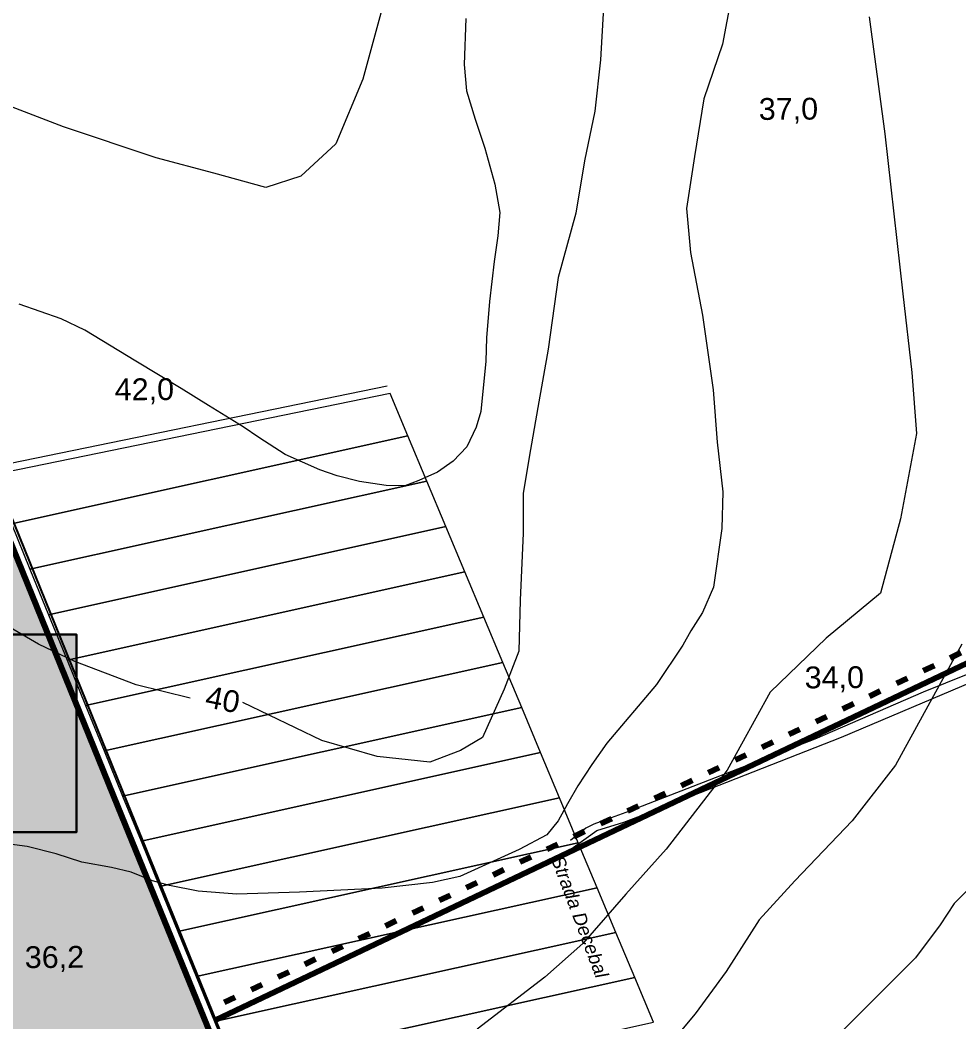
# Model space of a CAD drawing. Header units: metres. Extents: x 783184 to 1587399, y 282652 to 580595.
# Drawn here: x 786409 to 786883, y 290448 to 290953 of the extents above; entities that cross this region are included whole.
import ezdxf

# ---------------------------------------------------------------- set-up
doc = ezdxf.new("R2010")
doc.units = ezdxf.units.M
doc.header["$LTSCALE"] = 0.5
doc.linetypes.add('ACAD_ISO03W100', pattern=[30, 12, -18])
doc.layers.add('cote de nivel', color=1, linetype='CONTINUOUS', lineweight=211)
for name, color, linetype in [('curbe  de nivelI', 7, 'CONTINUOUS'), ('denumire strazi', 3, 'CONTINUOUS'), ('Limita intravilan existent', 1, 'CONTINUOUS'), ('locuinte si functiuni complementare', 51, 'CONTINUOUS'), ('proprietati extravilan', 7, 'CONTINUOUS'), ('strazi', 7, 'CONTINUOUS'), ('UTR-uri', 7, 'CONTINUOUS')]:
    doc.layers.add(name, color=color, linetype=linetype)
doc.styles.add('arial', font='arial.ttf')
doc.styles.add('ARIAL_ITALIC', font='ariali.ttf')

msp = doc.modelspace()

# ---------------------------------------------------------------- hatches: boundary and pattern name
at = {"layer": 'locuinte si functiuni complementare', "lineweight": 30}
h = msp.add_hatch(color=256, dxfattribs=at)
h.paths.add_polyline_path([(786200.18992, 290683.81017), (786128.22514, 290669.05484), (786128.414, 290668.602), (786105.67, 290663.94), (786224.43593, 290372.06237), (786318.73389, 290392.48688)])
h.paths.add_polyline_path([(786279.51157, 290700.07391), (786200.18992, 290683.81017), (786318.73389, 290392.48688), (786397.71263, 290409.59331)])
h.paths.add_polyline_path([(786390.95004, 290722.92273), (786279.51157, 290700.07391), (786397.71263, 290409.59331), (786508.66936, 290433.62603)])
h.paths.add_polyline_path([(786263.41974, 291025.37448), (786008.35064, 290963.58581), (786126.64545, 290672.85357), (786385.283, 290725.89398)])
at = {"layer": 'UTR-uri', "lineweight": 30}
msp.add_hatch(color=255, dxfattribs=at).paths.add_polyline_path([(786437.8499, 290543.92838), (786437.8499, 290643.43047), (786143.53752, 290643.43047), (786143.53752, 290543.92838)])

# ---------------------------------------------------------------- linework, layer by layer
at = {"layer": 'curbe  de nivelI', "color": 21, "lineweight": 5}
for points in [[(786593.38569, 290989.79614), (786591.26157, 290956.53537), (786582.05689, 290923.27456), (786568.60392, 290890.72148), (786550.90266, 290874.44492), (786533.2014, 290868.78349), (786507.00355, 290875.86025), (786477.97343, 290883.64468), (786431.24211, 290899.21356), (786379.55446, 290919.0285), (786327.86675, 290944.50487), (786272.63879, 290978.47332), (786244.31677, 290991.91919), (786216.70279, 291001.82664), (786160.76679, 291006.0727), (786125.36427, 291006.0727), (786096.72146, 290991.08893)], [(786706.40193, 290988.85226), (786703.458, 290959.42813), (786701.986, 290932.9464), (786699.04202, 290907.20029), (786693.89007, 290882.18981), (786689.47409, 290855.70807), (786680.64218, 290823.34152), (786675.49024, 290787.29695), (786670.33829, 290757.87283), (786665.92237, 290732.86234), (786662.97838, 290714.47227), (786662.97838, 290694.61097), (786661.50638, 290660.77321), (786660.77042, 290635.0271), (786653.41051, 290615.9014), (786642.37058, 290591.6265), (786631.33072, 290585.00609), (786615.87488, 290579.12124), (786589.37917, 290582.06367), (786561.41146, 290590.15529), (786521.66787, 290609.28099)], [(786769.51121, 290973.15117), (786763.4562, 290940.87506), (786754.03738, 290913.30592), (786749.328, 290884.39192), (786745.29135, 290858.16759), (786747.30964, 290835.9778), (786753.36459, 290804.37412), (786758.74682, 290766.7187), (786760.71569, 290740.44064), (786763.49371, 290715.45162), (786763.03072, 290696.94122), (786758.86365, 290667.3246), (786753.30761, 290654.59871), (786747.52009, 290645.34353), (786743.35302, 290638.17072), (786730.12122, 290618.31303), (786705.119, 290588.69641), (786697.47939, 290578.05293), (786690.53436, 290567.17806), (786685.20978, 290558.15427), (786680.57972, 290549.59321), (786674.7922, 290542.65179), (786660.90202, 290535.24766), (786630.96723, 290521.50968), (786617.30864, 290518.50176), (786591.84337, 290515.72521), (786550.17294, 290513.64276), (786518.68869, 290512.71725), (786499.13081, 290514.11494), (786484.7288, 290517.01611), (786476.1323, 290519.35938), (786465.31783, 290523.82447), (786455.43738, 290526.16774), (786440.47722, 290528.84577), (786427.58241, 290532.97439), (786412.9671, 290536.77436), (786398.90006, 290538.55971)], [(786837.28259, 290954.64059), (786845.22638, 290895.66089), (786854.30493, 290815.13097), (786858.84424, 290775.43309), (786861.11389, 290744.80905), (786853.17011, 290701.70851), (786842.95672, 290664.2791), (786815.72094, 290641.59461), (786787.35033, 290614.37321), (786765.70096, 290575.13524), (786735.0607, 290535.43736), (786714.63381, 290512.75287), (786693.07216, 290487.79995), (786673.78016, 290470.78656), (786639.73542, 290444.6994)], [(786633.99554, 290953.78694), (786633.24183, 290930.62368), (786634.37237, 290917.44137), (786638.70599, 290903.12912), (786643.60486, 290888.44024), (786648.72489, 290870.39725), (786651.17432, 290856.085), (786650.23225, 290844.40923), (786648.34806, 290831.4152), (786645.89863, 290811.26507), (786644.39126, 290792.99811), (786644.20285, 290781.13403), (786641.56495, 290755.89928), (786639.27969, 290748.01555), (786634.46854, 290738.12087), (786627.62188, 290730.90793), (786619.75742, 290725.26702), (786610.41268, 290721.01325), (786603.26071, 290718.48464), (786593.82343, 290718.57713), (786580.50016, 290720.61155), (786569.11991, 290723.47822), (786560.42277, 290726.43739), (786542.95911, 290734.13556), (786529.72838, 290742.73563), (786521.77143, 290748.09908), (786504.3772, 290758.82606), (786490.49881, 290767.42609), (786467.77911, 290781.24918), (786442.05784, 290796.87725), (786430.07334, 290802.57521), (786408.88566, 290809.88063)], [(786495.17216, 290611.48779), (786467.94043, 290618.10824), (786437.02874, 290629.87787), (786418.62896, 290638.70512), (786390.66126, 290654.88839)], [(786883.99354, 290638.69959), (786863.96784, 290602.20147), (786850.53887, 290577.71242), (786828.81531, 290549.5462), (786799.837, 290519.40584), (786781.90034, 290499.80596), (786765.173, 290473.66863), (786749.62366, 290452.4762), (786736.90148, 290437.17055)], [(786893.61679, 290521.40988), (786880.13649, 290507.93673), (786873.04157, 290497.30002), (786860.62553, 290480.63583), (786839.34084, 290459.36242), (786818.30656, 290438.27469)]]:
    msp.add_lwpolyline(points, dxfattribs=at)
at = {"layer": 'Limita intravilan existent', "color": 0, "lineweight": 25}
msp.add_lwpolyline([(785881.49726, 291242.81502), (785947.86574, 291258.72032), (786012.78512, 291274.27951), (786122.80438, 291003.91089), (786159.79756, 291008.4407), (786269.54014, 291035.02532), (786394.39125, 290728.20454), (786395.94342, 290724.38913), (786463.34726, 290558.74151), (786515.90501, 290429.58096), (786399.13345, 290404.28832), (786320.1584, 290387.1833), (786221.57216, 290365.83408), (786098.77056, 290667.62973), (786121.47898, 290672.28444), (786003.49325, 290962.25705), (785994.54132, 290965.00603)], close=True, dxfattribs=at)
at = {"layer": 'Limita intravilan existent', "color": 1, "lineweight": 211}
msp.add_lwpolyline([(785888.322, 291239.309), (785949.031, 291253.858), (786009.773, 291268.416), (786119.615, 290998.483), (786160.693, 291003.513), (786266.532, 291029.152), (786389.76, 290726.32), (786391.312, 290722.505), (786458.716, 290556.857), (786509.031, 290433.208), (786398.075, 290409.175), (786319.1, 290392.07), (786224.62, 290371.61), (786105.67, 290663.94), (786128.414, 290668.602), (786126.83, 290672.4), (786007.23, 290966.34), (785998.278, 290969.089), (785888.322, 291239.309)], close=True, dxfattribs=at)
at = {"layer": 'proprietati extravilan', "color": 0, "lineweight": 5}
msp.add_line((785451.79885, 290534.45858), (786594.31627, 290768.76173), dxfattribs=at)
for points in [[(786604.84764, 290743.62342), (786595.89155, 290765.00154), (786395.0159, 290723.80672), (786405.0146, 290699.31707)], [(786614.43356, 290720.74188), (786604.84764, 290743.62342), (786405.0146, 290699.31707), (786414.37697, 290676.38597)], [(786508.66936, 290433.62603), (786390.95004, 290722.92273), (786279.51157, 290700.07391), (786397.71263, 290409.59331)], [(786624.00878, 290697.88588), (786614.43356, 290720.74188), (786414.37697, 290676.38597), (786423.7289, 290653.48046)], [(786633.57334, 290675.05533), (786624.00878, 290697.88588), (786423.7289, 290653.48046), (786433.07041, 290630.60046)], [(786643.12727, 290652.25015), (786633.57334, 290675.05533), (786433.07041, 290630.60046), (786442.40154, 290607.74588)], [(786451.72232, 290584.91665), (786652.67061, 290629.47026), (786643.12727, 290652.25015), (786442.40154, 290607.74588)], [(786662.20339, 290606.71557), (786652.67061, 290629.47026), (786451.72232, 290584.91665), (786461.03279, 290562.11267)], [(786671.72564, 290583.986), (786662.20339, 290606.71557), (786461.03279, 290562.11267), (786470.33299, 290539.33386)], [(786681.23741, 290561.28146), (786671.72564, 290583.986), (786470.33299, 290539.33386), (786479.62294, 290516.58014)], [(786690.73873, 290538.60187), (786681.23741, 290561.28146), (786479.62294, 290516.58014), (786488.90268, 290493.85143)], [(786700.22963, 290515.94716), (786690.73873, 290538.60187), (786488.90268, 290493.85143), (786498.17225, 290471.14764)], [(786709.71014, 290493.31723), (786700.22963, 290515.94716), (786498.17225, 290471.14764), (786507.43167, 290448.4687)], [(786719.1803, 290470.71201), (786709.71014, 290493.31723), (786507.43167, 290448.4687), (786516.68098, 290425.81451)], [(786728.64014, 290448.13142), (786719.1803, 290470.71201), (786516.68098, 290425.81451), (786525.92022, 290403.185)]]:
    msp.add_lwpolyline(points, close=True, dxfattribs=at)
at = {"layer": 'strazi', "color": 0, "lineweight": 20}
for points in [[(787354.85124, 290860.24736), (787058.27354, 290721.37974), (787061.42688, 290712.10261), (787061.05283, 290703.84659), (787058.86394, 290697.24689), (787054.63855, 290691.74003), (787041.42208, 290684.96104), (787025.71194, 290676.83308), (786962.49734, 290653.91771), (786864.45443, 290614.50737), (786809.93997, 290590.84921), (786714.70937, 290553.76114), (786703.64024, 290549.72278), (786698.61378, 290547.88897), (786694.6076, 290545.95762), (786686.74932, 290539.71774)], [(786688.20531, 290536.26092), (786700.03826, 290544.69403), (786713.62878, 290548.94584), (786730.40566, 290555.30648), (786823.43351, 290591.85667), (786915.00672, 290630.53276), (786985.54996, 290657.1023), (787012.80026, 290666.94635), (787034.48136, 290675.28775), (787047.50387, 290682.45094), (787059.33497, 290690.62158), (787066.6913, 290699.68015), (787068.1875, 290708.18377), (787068.1875, 290713.51988), (787068.51999, 290717.68631), (787073.1887, 290720.68307), (787081.70875, 290724.68728), (787154.63483, 290757.54915), (787250.77978, 290801.77479), (787353.42212, 290848.28002), (787356.60826, 290849.78219)]]:
    msp.add_lwpolyline(points, dxfattribs=at)
at = {"layer": 'strazi', "linetype": 'ACAD_ISO03W100', "lineweight": 80}
msp.add_lwpolyline([(787346.27901, 290851.30595), (786924.22689, 290653.50149), (786505.61399, 290454.87114)], dxfattribs=at)
at = {"layer": 'strazi', "lineweight": 80}
msp.add_lwpolyline([(787352.0132, 290847.36714), (786926.77315, 290648.06858), (786507.90944, 290449.23006)], dxfattribs=at)
at = {"layer": 'UTR-uri', "color": 0, "lineweight": 30}
msp.add_lwpolyline([(786143.53752, 290643.43047), (786437.8499, 290643.43047), (786437.8499, 290543.92838), (786143.53752, 290543.92838), (786143.53752, 290643.43047)], dxfattribs=at)

# ---------------------------------------------------------------- texts
at = {"layer": 'cote de nivel', "color": 32, "lineweight": 30, "style": 'arial'}
for s, rotation, p in [('37,0', 0.3467557, (786781.71379, 290902.7466)), ('42,0', 0.3467557, (786457.11666, 290761.46867)), ('34,0', 0.3467557, (786804.84797, 290616.35813)), ('40', 348.8209596, (786502.1326, 290607.0233)), ('36,2', 0.3467557, (786411.79178, 290475.42727))]:
    msp.add_text(s, height=11, rotation=rotation, dxfattribs=at).set_placement(p)
at = {"layer": 'denumire strazi', "color": 0, "lineweight": 30, "style": 'ARIAL_ITALIC'}
msp.add_text('Strada Decebal', height=6.75, rotation=290.6096823, dxfattribs=at).set_placement((786676.86687, 290530.54194))

doc.saveas('drawing.dxf')
